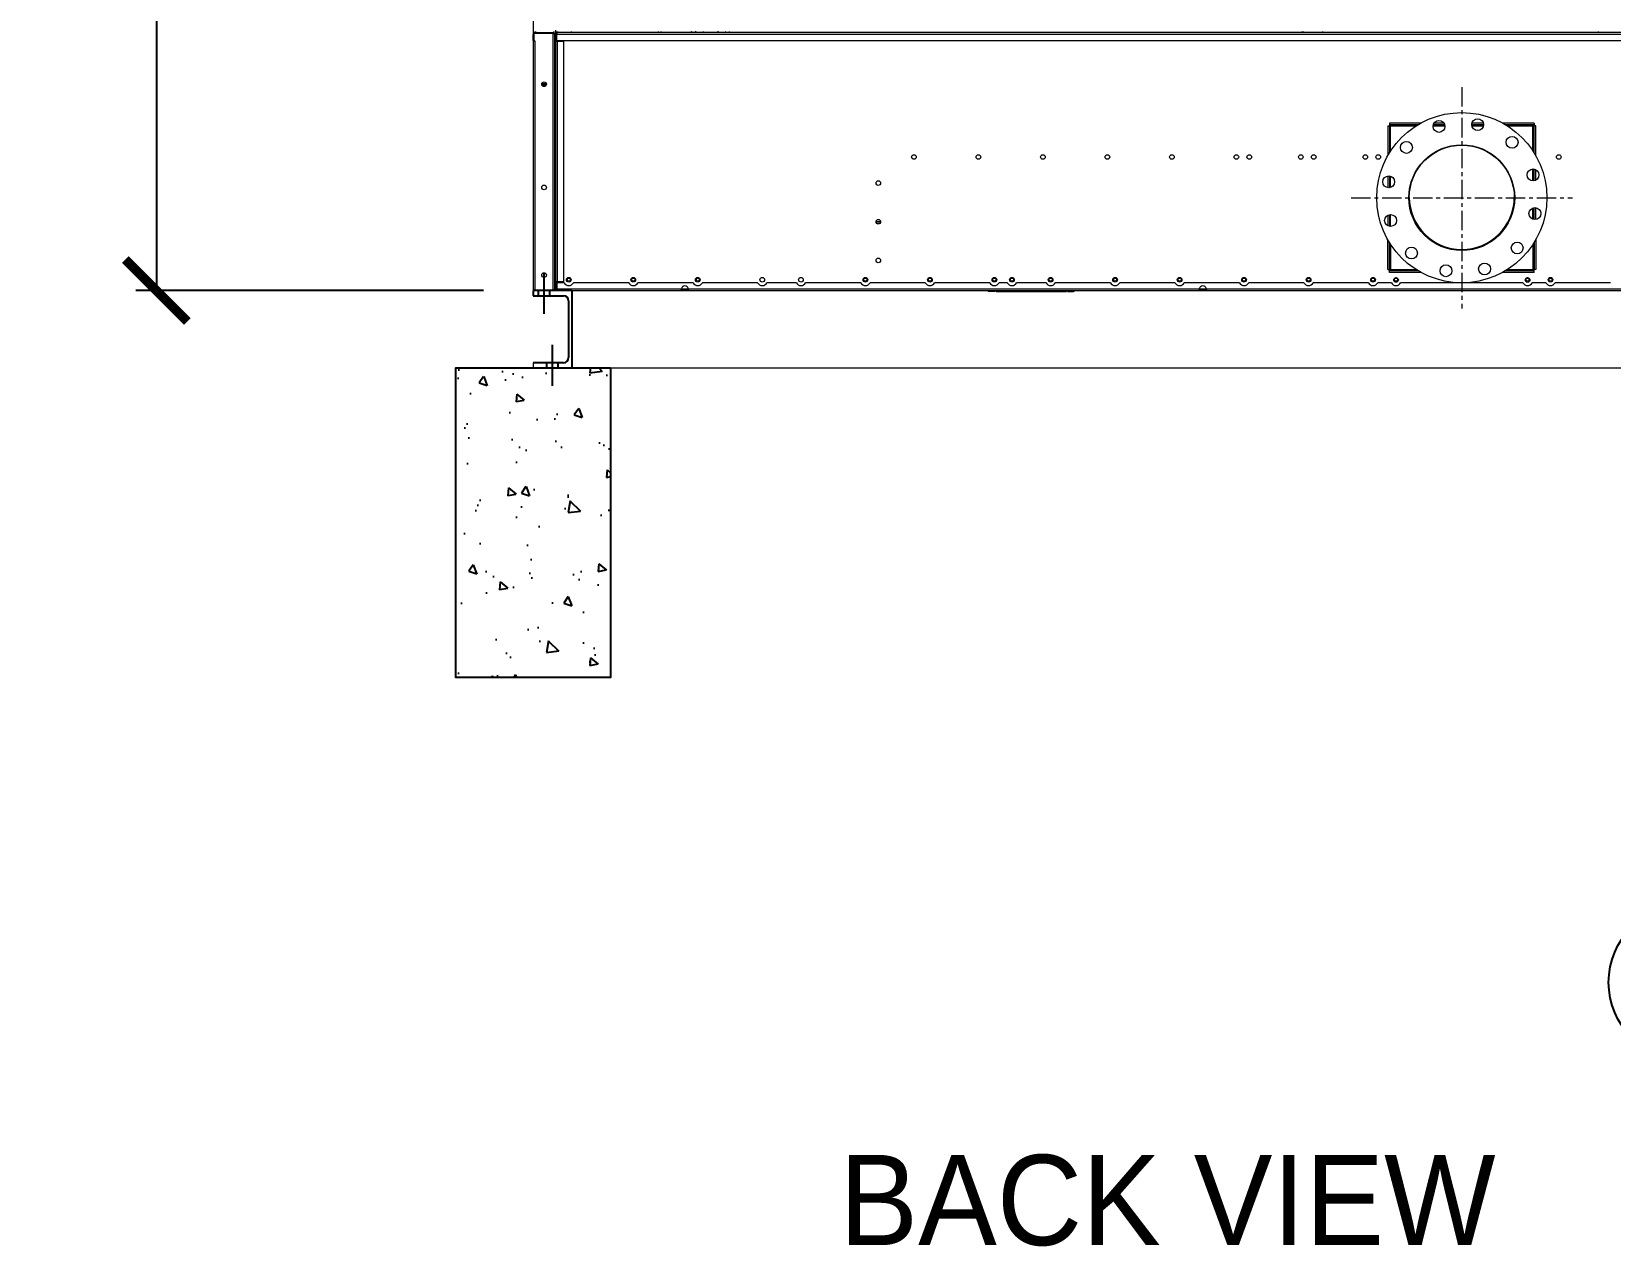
# Model space of a CAD drawing. Header units: millimetres. Extents: x 3026 to 35289, y 2869 to 25683.
# Drawn here: x 22417 to 25477, y 8978 to 11333 of the extents above; entities that cross this region are included whole.
import ezdxf
from ezdxf.enums import TextEntityAlignment as Align

# ---------------------------------------------------------------- set-up
doc = ezdxf.new("R2010")
doc.units = ezdxf.units.MM
doc.linetypes.add('CENTER', pattern=[2, 1.25, -0.25, 0.25, -0.25])
doc.linetypes.add('CENTERX2', pattern=[4, 2.5, -0.5, 0.5, -0.5])
for name, color, linetype in [('center', 1, 'CENTER'), ('냉각탑_dim', 1, 'Continuous'), ('냉각탑_text', 3, 'Continuous')]:
    doc.layers.add(name, color=color, linetype=linetype)
doc.styles.add('HY울릉도L', font='')
doc.styles.add('돋움', font='Dotum.ttf')
doc.styles.get('HY울릉도L').set_extended_font_data('HY울릉도L')
doc.dimstyles.new('성지DIM', dxfattribs={"dimtxt": 3.5, "dimasz": 3, "dimexe": 1, "dimexo": 2.5, "dimgap": 2, "dimtad": 1, "dimdec": 0, "dimzin": 3, "dimdsep": 46, "dimtxsty": 'HY울릉도L', "dimblk": 'ARCHTICK', "dimcen": -2, "dimclrd": 256, "dimclre": 256, "dimclrt": 7, "dimadec": 0, "dimazin": 0, "dimtfac": 1, "dimtdec": 0, "dimtofl": 0, "dimtmove": 0, "dimatfit": 3, "dimfxl": 1, "dimtolj": 1, "dimtzin": 0, "dimlwe": -1, "dimarcsym": 0})

# ---------------------------------------------------------------- blocks, each defined once
blk = doc.blocks.new('_ArchTick')
at = {"color": 0, "linetype": 'ByBlock', "const_width": 0.15}
blk.add_lwpolyline([(-0.5, -0.5), (0.5, 0.5)], dxfattribs=at)
blk = doc.blocks.new('*D211')
at = {"layer": 'Defpoints', "color": 0, "transparency": 16777216}
for p in [(23392.5, 14431.1), (22658.6, 10831.1), (23392.5, 10831.1)]:
    blk.add_point(p, dxfattribs=at)
at = {"layer": '냉각탑_dim', "transparency": 16777216}
for p, q in [((23292.5, 14431.1), (22618.6, 14431.1)), ((23292.5, 10831.1), (22618.6, 10831.1))]:
    blk.add_line(p, q, dxfattribs=at)
at = {"layer": '냉각탑_dim', "lineweight": -2, "transparency": 16777216}
blk.add_line((22658.6, 14431.1), (22658.6, 10831.1), dxfattribs=at)
at = {"layer": '냉각탑_dim', "lineweight": -2, "transparency": 16777216, "xscale": 120, "yscale": 120, "zscale": 120}
for p, rotation in [((22658.6, 14431.1), 90), ((22658.6, 10831.1), 270)]:
    blk.add_blockref('_ArchTick', p, dxfattribs=dict(at, rotation=rotation))
at = {"layer": '냉각탑_dim', "color": 7, "transparency": 16777216, "insert": (22508.6, 12631.1), "char_height": 140, "attachment_point": 5, "rotation": 90, "style": 'HY울릉도L'}
blk.add_mtext('\\A1;3600', dxfattribs=at)
blk = doc.blocks.new('2')
at = {"color": 7, "lineweight": 20, "ltscale": 0.44375}
blk.add_line((23389.1, 12297.3), (23389.1, 11232.3), dxfattribs=at)
at = {"color": 7, "lineweight": 20, "ltscale": 0.004833}
for p, q in [((23389.1, 11316.1), (23389.1, 11327.7)), ((23434.8, 11316.1), (23434.8, 11327.7)), ((23448.1, 11314.1), (23436.5, 11314.1)), ((23434.8, 10846.1), (23434.8, 10834.5)), ((23448.1, 10848.1), (23436.5, 10848.1)), ((24284.6, 10829.1), (24273, 10829.1)), ((24424.6, 10829.1), (24436.2, 10829.1))]:
    blk.add_line(p, q, dxfattribs=at)
at = {"color": 7, "lineweight": 20, "ltscale": 0.000958937}
blk.add_line((23391.1, 11330.8), (23391.1, 11333.1), dxfattribs=at)
at = {"color": 7, "lineweight": 20, "ltscale": 0.005875}
for p, q in [((23391.1, 11315.3), (23391.1, 11329.4)), ((23433.1, 11328.2), (23433.1, 11314.1)), ((23433.1, 10848.1), (23433.1, 10834))]:
    blk.add_line(p, q, dxfattribs=at)
at = {"color": 7, "lineweight": 20, "ltscale": 0.01525}
for p, q in [((23427.7, 11329.4), (23391.1, 11329.4)), ((23427.7, 10831.1), (23391.1, 10831.1))]:
    blk.add_line(p, q, dxfattribs=at)
at = {"color": 7, "lineweight": 20, "ltscale": 0.014667}
for p, q in [((23392.5, 11331.1), (23427.7, 11331.1)), ((23392.5, 10832.8), (23427.7, 10832.8))]:
    blk.add_line(p, q, dxfattribs=at)
at = {"color": 7, "lineweight": 20, "ltscale": 0.000834157}
blk.add_line((23394.5, 11331.1), (23394.5, 11333.1), dxfattribs=at)
at = {"color": 7, "lineweight": 20, "ltscale": 0.000708334}
blk.add_line((23427.7, 11329.4), (23427.7, 11331.1), dxfattribs=at)
at = {"color": 7, "lineweight": 20, "ltscale": 0.001131}
for p, q in [((23430.4, 11329.4), (23427.7, 11329.4)), ((23430.4, 10832.8), (23427.7, 10832.8))]:
    blk.add_line(p, q, dxfattribs=at)
at = {"color": 7, "lineweight": 20, "ltscale": 0.206917}
blk.add_line((23427.7, 10832.8), (23427.7, 11329.4), dxfattribs=at)
at = {"color": 7, "lineweight": 20, "ltscale": 0.000414935}
for p, q in [((23429.4, 11329.4), (23430.1, 11330.1)), ((23432.1, 10984.1), (23431.4, 10984.8)), ((23429.4, 10832.8), (23430.1, 10832.1))]:
    blk.add_line(p, q, dxfattribs=at)
at = {"color": 7, "lineweight": 20, "ltscale": 0.00126}
blk.add_line((23429.7, 11330.5), (23429.7, 11333.5), dxfattribs=at)
at = {"color": 7, "lineweight": 20, "ltscale": 2.54818e-05}
blk.add_line((23431.1, 11327.8), (23431.1, 11327.7), dxfattribs=at)
at = {"color": 7, "lineweight": 20, "ltscale": 0.2055}
blk.add_line((23431.1, 10834.5), (23431.1, 11327.7), dxfattribs=at)
at = {"color": 7, "lineweight": 20, "ltscale": 0.002815}
blk.add_line((23433.1, 11329.1), (23433.1, 11335.9), dxfattribs=at)
at = {"color": 7, "lineweight": 20, "ltscale": 0.000708333}
for p, q in [((23434.8, 11329.1), (23433.1, 11329.1)), ((23434.8, 11328.2), (23433.1, 11328.2)), ((23434.8, 10834), (23433.1, 10834)), ((23391.1, 10832.8), (23391.1, 10831.1)), ((23427.7, 10832.8), (23427.7, 10831.1)), ((23434.8, 10833.1), (23433.1, 10833.1))]:
    blk.add_line(p, q, dxfattribs=at)
at = {"color": 7, "lineweight": 20, "ltscale": 0.000375}
for p, q in [((23433.1, 11328.2), (23433.1, 11329.1)), ((23433.1, 10834), (23433.1, 10833.1))]:
    blk.add_line(p, q, dxfattribs=at)
at = {"color": 7, "lineweight": 20}
for p, q in [((26943.4, 11331.1), (23434.8, 11331.1)), ((26943.4, 11327.7), (23434.8, 11327.7)), ((24257.6, 11316.1), (26206.6, 11316.1)), ((23466.7, 10831.1), (26911.5, 10831.1))]:
    blk.add_line(p, q, dxfattribs=at)
at = {"color": 7, "lineweight": 20, "ltscale": 0.001417}
for p, q in [((23434.8, 11331.1), (23434.8, 11327.7)), ((23436.5, 11314.1), (23433.1, 11314.1)), ((23436.5, 10848.1), (23433.1, 10848.1)), ((23434.8, 10831.1), (23434.8, 10834.5)), ((23392.5, 10832.8), (23389.1, 10832.8))]:
    blk.add_line(p, q, dxfattribs=at)
at = {"color": 7, "lineweight": 20, "ltscale": 0.000881921}
blk.add_line((23435.1, 11331.1), (23435.1, 11333.3), dxfattribs=at)
at = {"color": 7, "lineweight": 20, "ltscale": 0.000833333}
for p, q in [((23436.5, 11333.1), (23436.5, 11331.1)), ((23463.1, 11331.1), (23463.1, 11333.1)), ((23391.1, 11316.1), (23389.1, 11316.1)), ((23391.1, 11315.3), (23389.1, 11315.3)), ((23389.1, 11315.3), (23391.1, 11315.3)), ((23435.1, 11314.1), (23433.1, 11314.1)), ((23435.1, 11314.1), (23435.1, 11316.1)), ((23436.5, 11316.1), (23436.5, 11314.1)), ((25049.1, 11152.6), (25049.1, 11150.6)), ((25051.1, 11150.6), (25049.1, 11150.6)), ((25049.1, 11150.6), (25051.1, 11150.6)), ((25329.1, 11150.6), (25327.1, 11150.6)), ((25329.1, 11150.6), (25327.1, 11150.6)), ((25329.1, 11152.6), (25329.1, 11150.6)), ((23433.1, 10977.9), (23431.1, 10977.9)), ((23433.1, 10976.1), (23431.1, 10976.1)), ((25049.1, 10869.6), (25049.1, 10871.6)), ((25051.1, 10871.6), (25049.1, 10871.6)), ((25049.1, 10871.6), (25051.1, 10871.6)), ((25329.1, 10871.6), (25327.1, 10871.6)), ((25329.1, 10871.6), (25327.1, 10871.6)), ((25329.1, 10869.6), (25329.1, 10871.6)), ((23436.5, 10848.1), (23436.5, 10846.1)), ((23676.4, 10833.1), (23676.4, 10831.1)), ((23689.9, 10833.1), (23689.9, 10831.1)), ((24284.6, 10829.1), (24284.6, 10831.1)), ((24424.6, 10829.1), (24424.6, 10831.1)), ((24680.4, 10833.1), (24680.4, 10831.1)), ((24693.9, 10833.1), (24693.9, 10831.1))]:
    blk.add_line(p, q, dxfattribs=at)
at = {"color": 7, "lineweight": 20, "ltscale": 0.00083243}
for p, q in [((23631.9, 11331.1), (23631.9, 11333.1)), ((23632, 11331.1), (23632, 11333.1)), ((23637.2, 11331.1), (23637.2, 11333.1))]:
    blk.add_line(p, q, dxfattribs=at)
at = {"color": 7, "lineweight": 20, "ltscale": 0.00121}
for p, q in [((23696, 11333.1), (23693.9, 11331.1)), ((23697.3, 11333.1), (23695.2, 11331.1)), ((23704.8, 11333.1), (23702.7, 11331.1)), ((23717, 11331.1), (23719.1, 11333.1)), ((23748.1, 11333.1), (23746, 11331.1)), ((23760.2, 11331.1), (23762.3, 11333.1)), ((23767.8, 11331.1), (23769.9, 11333.1))]:
    blk.add_line(p, q, dxfattribs=at)
at = {"color": 7, "lineweight": 20, "ltscale": 0.000832431}
for p, q in [((24879.4, 11331.1), (24879.4, 11333.1)), ((24882.2, 11331.1), (24882.2, 11333.1))]:
    blk.add_line(p, q, dxfattribs=at)
at = {"color": 7, "lineweight": 20, "ltscale": 0.000833334}
for p, q in [((24919.4, 11333.1), (24919.4, 11331.1)), ((25453.4, 11333.1), (25453.4, 11331.1)), ((23435.1, 10846.1), (23435.1, 10848.1))]:
    blk.add_line(p, q, dxfattribs=at)
at = {"color": 7, "lineweight": 20, "ltscale": 0.201042}
for p, q in [((23389.1, 11315.3), (23389.1, 10832.8)), ((23392.5, 11315.3), (23392.5, 10832.8))]:
    blk.add_line(p, q, dxfattribs=at)
at = {"color": 7, "lineweight": 20, "ltscale": 0.000583333}
blk.add_line((23392.5, 11315.3), (23391.1, 11315.3), dxfattribs=at)
at = {"color": 7, "lineweight": 20, "ltscale": 0.194167}
for p, q in [((23433.1, 10848.1), (23433.1, 11314.1)), ((23436.5, 10848.1), (23436.5, 11314.1)), ((23448.1, 11314.1), (23448.1, 10848.1))]:
    blk.add_line(p, q, dxfattribs=at)
at = {"color": 7, "lineweight": 20, "ltscale": 0.307}
blk.add_line((23434.8, 11316.1), (24257.6, 11316.1), dxfattribs=at)
at = {"color": 7, "lineweight": 20, "ltscale": 0.003614}
blk.add_line((23405.8, 11232.3), (23414.5, 11232.3), dxfattribs=at)
at = {"color": 7, "lineweight": 20, "ltscale": 0.003735}
blk.add_line((23414.6, 11230.7), (23405.7, 11230.7), dxfattribs=at)
at = {"color": 7, "lineweight": 20, "ltscale": 0.003172}
blk.add_line((23413.9, 11228.7), (23406.3, 11228.7), dxfattribs=at)
at = {"color": 7, "lineweight": 20, "ltscale": 0.001718}
blk.add_line((23408.1, 11227.1), (23412.2, 11227.1), dxfattribs=at)
at = {"color": 7, "lineweight": 20, "ltscale": 0.053167}
blk.add_line((23431.1, 11045.9), (23431.1, 11173.5), dxfattribs=at)
at = {"color": 7, "lineweight": 20, "ltscale": 0.000833118}
blk.add_line((23431.1, 11173.5), (23433.1, 11173.5), dxfattribs=at)
at = {"color": 7, "lineweight": 20, "ltscale": 0.023972}
for p, q in [((25045.9, 11150.6), (25045.9, 11093.1)), ((25332.3, 11093.1), (25332.3, 11150.6)), ((25045.9, 10871.6), (25045.9, 10929.2)), ((25332.3, 10929.2), (25332.3, 10871.6))]:
    blk.add_line(p, q, dxfattribs=at)
at = {"color": 7, "lineweight": 20, "ltscale": 0.001333}
for p, q in [((25045.9, 11150.6), (25049.1, 11150.6)), ((25049.1, 11155.8), (25049.1, 11152.6)), ((25329.1, 11155.8), (25329.1, 11152.6)), ((25332.3, 11150.6), (25329.1, 11150.6)), ((25045.9, 10871.6), (25049.1, 10871.6)), ((25049.1, 10866.4), (25049.1, 10869.6)), ((25332.3, 10871.6), (25329.1, 10871.6)), ((25329.1, 10866.4), (25329.1, 10869.6))]:
    blk.add_line(p, q, dxfattribs=at)
at = {"color": 7, "lineweight": 20, "ltscale": 0.025296}
for p, q in [((25109.8, 11155.8), (25049.1, 11155.8)), ((25329.1, 11155.8), (25268.4, 11155.8)), ((25109.8, 10866.4), (25049.1, 10866.4)), ((25329.1, 10866.4), (25268.4, 10866.4))]:
    blk.add_line(p, q, dxfattribs=at)
at = {"color": 7, "lineweight": 20, "ltscale": 0.022971}
for p, q in [((25104.3, 11152.6), (25049.1, 11152.6)), ((25329.1, 11152.6), (25274, 11152.6)), ((25104.3, 10869.6), (25049.1, 10869.6)), ((25329.1, 10869.6), (25274, 10869.6))]:
    blk.add_line(p, q, dxfattribs=at)
at = {"color": 7, "lineweight": 20, "ltscale": 0.021741}
for p, q in [((25049.1, 11150.6), (25049.1, 11098.5)), ((25329.1, 11098.5), (25329.1, 11150.6)), ((25049.1, 10871.6), (25049.1, 10923.8)), ((25329.1, 10923.8), (25329.1, 10871.6))]:
    blk.add_line(p, q, dxfattribs=at)
at = {"color": 7, "lineweight": 20, "ltscale": 0.020784}
for p, q in [((25051.1, 11150.6), (25101, 11150.6)), ((25277.3, 11150.6), (25327.1, 11150.6)), ((25051.1, 10871.6), (25101, 10871.6)), ((25277.3, 10871.6), (25327.1, 10871.6))]:
    blk.add_line(p, q, dxfattribs=at)
at = {"color": 7, "lineweight": 20, "ltscale": 0.020438}
for p, q in [((25051.1, 11101.6), (25051.1, 11150.6)), ((25327.1, 11101.6), (25327.1, 11150.6)), ((25051.1, 10920.7), (25051.1, 10871.6)), ((25327.1, 10920.7), (25327.1, 10871.6))]:
    blk.add_line(p, q, dxfattribs=at)
at = {"color": 7, "lineweight": 20, "ltscale": 0.009512}
blk.add_line((25133.5, 11150.6), (25156.3, 11150.6), dxfattribs=at)
at = {"color": 7, "lineweight": 20, "ltscale": 0.009154}
blk.add_line((25155.9, 11152.6), (25133.9, 11152.6), dxfattribs=at)
at = {"color": 7, "lineweight": 20, "ltscale": 0.007846}
blk.add_line((25154.3, 11155.8), (25135.5, 11155.8), dxfattribs=at)
at = {"color": 7, "lineweight": 20, "ltscale": 0.009582}
blk.add_line((25231.4, 11152.6), (25208.4, 11152.6), dxfattribs=at)
at = {"color": 7, "lineweight": 20, "ltscale": 0.009406}
blk.add_line((25208.6, 11150.6), (25231.2, 11150.6), dxfattribs=at)
at = {"color": 7, "lineweight": 20, "ltscale": 0.009251}
blk.add_line((25231, 11155.8), (25208.8, 11155.8), dxfattribs=at)
at = {"color": 7, "lineweight": 20, "ltscale": 0.009501}
for p, q in [((25045.9, 11053.3), (25045.9, 11030.5)), ((25332.3, 10969), (25332.3, 10991.8))]:
    blk.add_line(p, q, dxfattribs=at)
at = {"color": 7, "lineweight": 20, "ltscale": 0.009478}
for p, q in [((25049.1, 11053.3), (25049.1, 11030.5)), ((25329.1, 10969), (25329.1, 10991.7))]:
    blk.add_line(p, q, dxfattribs=at)
at = {"color": 7, "lineweight": 20, "ltscale": 0.009074}
for p, q in [((25051.1, 11031), (25051.1, 11052.8)), ((25327.1, 10969.5), (25327.1, 10991.3))]:
    blk.add_line(p, q, dxfattribs=at)
at = {"color": 7, "lineweight": 20, "ltscale": 0.009583}
for p, q in [((25327.1, 11043.8), (25327.1, 11066.8)), ((25051.1, 10955.4), (25051.1, 10978.4))]:
    blk.add_line(p, q, dxfattribs=at)
at = {"color": 7, "lineweight": 20, "ltscale": 0.009451}
for p, q in [((25329.1, 11044), (25329.1, 11066.7)), ((25049.1, 10978.3), (25049.1, 10955.6))]:
    blk.add_line(p, q, dxfattribs=at)
at = {"color": 7, "lineweight": 20, "ltscale": 0.008588}
for p, q in [((25332.3, 11045), (25332.3, 11065.6)), ((25045.9, 10977.2), (25045.9, 10956.6))]:
    blk.add_line(p, q, dxfattribs=at)
at = {"color": 7, "lineweight": 20, "ltscale": 0.000833254}
blk.add_line((23433.1, 11045.9), (23431.1, 11045.9), dxfattribs=at)
at = {"color": 7, "lineweight": 20, "ltscale": 0.000547189}
blk.add_line((23432.4, 10984.8), (23431.1, 10984.8), dxfattribs=at)
at = {"color": 7, "lineweight": 20, "ltscale": 0.000834193}
blk.add_line((23431.1, 10981.1), (23433.1, 10981.1), dxfattribs=at)
at = {"color": 7, "lineweight": 20, "ltscale": 0.000832799}
blk.add_line((23431.1, 10976.1), (23433.1, 10976.1), dxfattribs=at)
at = {"color": 7, "lineweight": 20, "ltscale": 0.003726}
blk.add_line((24053.6, 10965), (24062.5, 10965), dxfattribs=at)
at = {"color": 7, "lineweight": 20, "ltscale": 0.002875}
blk.add_line((24054.6, 10961.6), (24061.5, 10961.6), dxfattribs=at)
at = {"color": 1, "linetype": 'CENTERX2', "ltscale": 50}
for p, q in [((23410.1, 10786.1), (23410.1, 10866.1)), ((23426.6, 10646.1), (23426.6, 10726.1))]:
    blk.add_line(p, q, dxfattribs=at)
at = {"color": 7, "lineweight": 20, "ltscale": 0.000834328}
blk.add_line((23431.1, 10836.1), (23433.1, 10836.1), dxfattribs=at)
at = {"color": 7, "lineweight": 20, "ltscale": 2.38284e-05}
blk.add_line((23431.1, 10834.5), (23431.1, 10834.5), dxfattribs=at)
at = {"color": 7, "lineweight": 20, "ltscale": 0.000837638}
blk.add_line((23433.1, 10834.3), (23431.1, 10834.3), dxfattribs=at)
at = {"color": 7, "lineweight": 20, "ltscale": 0.000128159}
blk.add_line((23433.4, 10848.1), (23433.1, 10848.1), dxfattribs=at)
at = {"color": 7, "lineweight": 20, "ltscale": 0.005987}
blk.add_line((23449.2, 10846.1), (23434.8, 10846.1), dxfattribs=at)
at = {"color": 7, "lineweight": 20, "ltscale": 0.100609}
blk.add_line((23434.8, 10834.5), (23676.3, 10834.5), dxfattribs=at)
at = {"color": 7, "lineweight": 20, "ltscale": 0.044641}
for p, q in [((23574.2, 10846.1), (23467.1, 10846.1)), ((23699.2, 10846.1), (23592.1, 10846.1)), ((23824.2, 10846.1), (23717.1, 10846.1)), ((24024.2, 10846.1), (23917.1, 10846.1)), ((24149.2, 10846.1), (24042.1, 10846.1)), ((24274.2, 10846.1), (24167.1, 10846.1)), ((24508.2, 10846.1), (24401.1, 10846.1)), ((24633.2, 10846.1), (24526.1, 10846.1)), ((24758.2, 10846.1), (24651.1, 10846.1)), ((24883.2, 10846.1), (24776.1, 10846.1)), ((25008.2, 10846.1), (24901.1, 10846.1)), ((25477.2, 10846.1), (25370.1, 10846.1))]:
    blk.add_line(p, q, dxfattribs=at)
at = {"color": 7, "lineweight": 20, "ltscale": 0.005698}
for p, q in [((23676.3, 10834.5), (23690, 10834.5)), ((24680.3, 10834.5), (24694, 10834.5))]:
    blk.add_line(p, q, dxfattribs=at)
at = {"color": 7, "lineweight": 20, "ltscale": 0.412635}
blk.add_line((23690, 10834.5), (24680.3, 10834.5), dxfattribs=at)
at = {"color": 7, "lineweight": 20, "ltscale": 0.023808}
for p, q in [((23899.2, 10846.1), (23842.1, 10846.1)), ((24383.2, 10846.1), (24326.1, 10846.1))]:
    blk.add_line(p, q, dxfattribs=at)
at = {"color": 7, "lineweight": 20, "ltscale": 0.006725}
blk.add_line((24308.2, 10846.1), (24292.1, 10846.1), dxfattribs=at)
at = {"color": 7, "lineweight": 20, "ltscale": 0.171731}
for p, q in [((24694, 10834.5), (25272.1, 10834.5)), ((25272.1, 10834.5), (25684.3, 10834.5))]:
    blk.add_line(p, q, dxfattribs=at)
at = {"color": 7, "lineweight": 20, "ltscale": 0.0111}
for p, q in [((25052.7, 10846.1), (25026.1, 10846.1)), ((25352.2, 10846.1), (25325.6, 10846.1))]:
    blk.add_line(p, q, dxfattribs=at)
at = {"color": 7, "lineweight": 20, "ltscale": 1.93507e-05}
for p, q in [((25061.6, 10840.6), (25061.7, 10840.6)), ((25316.6, 10840.6), (25316.7, 10840.6))]:
    blk.add_line(p, q, dxfattribs=at)
at = {"color": 7, "lineweight": 20, "ltscale": 0.007604}
for p, q in [((25088.8, 10846.1), (25070.6, 10846.1)), ((25307.7, 10846.1), (25088.8, 10846.1))]:
    blk.add_line(p, q, dxfattribs=at)
at = {"lineweight": 20}
blk.add_line((23462.1, 10831.1), (23389.1, 10831.1), dxfattribs=at)
at = {"color": 7, "lineweight": 25, "ltscale": 0.008333}
blk.add_line((23389.1, 10831.1), (23389.1, 10821.1), dxfattribs=at)
at = {"color": 7, "lineweight": 25, "ltscale": 0.125}
for p, q in [((23464.1, 10831.1), (23389.1, 10831.1)), ((23389.1, 10681.1), (23464.1, 10681.1))]:
    blk.add_line(p, q, dxfattribs=at)
at = {"color": 7, "lineweight": 25, "ltscale": 0.05125}
for p, q in [((23389.1, 10821.1), (23447.6, 10821.1)), ((23447.6, 10691.1), (23389.1, 10691.1))]:
    blk.add_line(p, q, dxfattribs=at)
at = {"color": 7, "lineweight": 20, "ltscale": 0.280701}
blk.add_line((23390.5, 10831.1), (23425.7, 10831.1), dxfattribs=at)
for p, q in [((23399.1, 10821.1), (23399.1, 10831.1)), ((23421.1, 10821.1), (23421.1, 10831.1)), ((23415.6, 10681.1), (23415.6, 10691.1)), ((23437.6, 10681.1), (23437.6, 10691.1))]:
    blk.add_line(p, q)
at = {"color": 7, "lineweight": 20, "ltscale": 0.002932}
blk.add_line((23427.8, 10831.1), (23434.8, 10831.1), dxfattribs=at)
at = {"color": 7, "lineweight": 20, "ltscale": 0.100651}
blk.add_line((23434.8, 10831.1), (23676.4, 10831.1), dxfattribs=at)
at = {"color": 7, "lineweight": 20, "ltscale": 0.004083}
blk.add_line((23456.9, 10831.1), (23466.7, 10831.1), dxfattribs=at)
at = {"color": 7, "lineweight": 25, "ltscale": 0.091667}
blk.add_line((23457.6, 10811.1), (23457.6, 10701.1), dxfattribs=at)
at = {"ltscale": 25}
blk.add_line((23464.1, 10831.1), (23464.1, 10681.1), dxfattribs=at)
at = {"color": 7, "lineweight": 20, "ltscale": 0.005614}
for p, q in [((23676.4, 10833.1), (23689.9, 10833.1)), ((23676.4, 10831.1), (23689.9, 10831.1)), ((24680.4, 10833.1), (24693.9, 10833.1)), ((24680.4, 10831.1), (24693.9, 10831.1))]:
    blk.add_line(p, q, dxfattribs=at)
at = {"color": 7, "lineweight": 20, "ltscale": 0.412719}
blk.add_line((23689.9, 10831.1), (24680.4, 10831.1), dxfattribs=at)
at = {"color": 7, "lineweight": 20, "ltscale": 0.000833651}
for p, q in [((24286.6, 10829.1), (24286.6, 10831.1)), ((24422.6, 10829.1), (24422.6, 10831.1))]:
    blk.add_line(p, q, dxfattribs=at)
at = {"color": 7, "lineweight": 20, "ltscale": 0.056667}
blk.add_line((24286.6, 10829.1), (24422.6, 10829.1), dxfattribs=at)
at = {"color": 7, "lineweight": 20, "ltscale": 0.17433}
for p, q in [((24693.9, 10831.1), (25112.3, 10831.1)), ((25266, 10831.1), (25684.4, 10831.1))]:
    blk.add_line(p, q, dxfattribs=at)
at = {"color": 7, "lineweight": 20, "ltscale": 0.008888}
blk.add_line((25147.7, 10831.1), (25169, 10831.1), dxfattribs=at)
at = {"color": 7, "lineweight": 20, "ltscale": 0.006961}
blk.add_line((25225, 10831.1), (25241.7, 10831.1), dxfattribs=at)
at = {"color": 7, "lineweight": 15, "ltscale": 0.0625}
blk.add_line((23389.1, 10691.1), (23389.1, 10681.1), dxfattribs=at)
at = {"lineweight": 5}
blk.add_line((23464.1, 10681.1), (26914.1, 10681.1), dxfattribs=at)
at = {"color": 7, "lineweight": 20}
for centre, radius in [((23410.1, 11231.1), 4.5), ((25189.1, 11011.1), 165), ((25144.9, 11149.2), 11.5), ((25219.9, 11152.8), 11.5), ((25081.8, 11108.6), 11.5), ((25189.1, 11011.1), 102.5), ((25189.1, 11011.1), 101.8), ((25286.6, 11118.5), 11.5), ((24127.1, 11090), 4.5), ((24252.1, 11090), 4.5), ((24377.1, 11090), 4.5), ((24502.1, 11090), 4.5), ((24627.1, 11090), 4.5), ((24752.1, 11090), 4.5), ((24777.1, 11090), 4.5), ((24877.1, 11090), 4.5), ((24902.1, 11090), 4.5), ((25002.1, 11090), 4.5), ((25027.1, 11090), 4.5), ((25377.1, 11090), 4.5), ((25047.4, 11041.9), 11.5), ((25327.2, 11055.3), 11.5), ((23410.1, 11031.1), 4.5), ((24058.1, 11039.5), 4.5), ((25330.8, 10980.4), 11.5), ((24058.1, 10964.5), 4.5), ((25051, 10966.9), 11.5), ((25091.6, 10903.8), 11.5), ((25296.5, 10913.6), 11.5), ((23410.1, 10861.1), 4.5), ((24058.1, 10889.5), 4.5), ((25158.4, 10869.4), 11.5), ((25233.3, 10873), 11.5), ((23458.1, 10852.1), 4.5), ((23458.1, 10852.1), 3), ((23583.1, 10852.1), 4.5), ((23583.1, 10852.1), 3), ((23708.1, 10852.1), 4.5), ((23708.1, 10852.1), 3), ((23833.1, 10852.1), 4.5), ((23908.1, 10852.1), 4.5), ((24033.1, 10852.1), 4.5), ((24033.1, 10852.1), 3), ((24158.1, 10852.1), 4.5), ((24158.1, 10852.1), 3), ((24283.1, 10852.1), 4.5), ((24283.1, 10852.1), 3), ((24317.1, 10852.1), 4.5), ((24317.1, 10852.1), 3), ((24392.1, 10852.1), 4.5), ((24392.1, 10852.1), 3), ((24517.1, 10852.1), 4.5), ((24517.1, 10852.1), 3), ((24642.1, 10852.1), 4.5), ((24642.1, 10852.1), 3), ((24767.1, 10852.1), 4.5), ((24767.1, 10852.1), 3), ((24892.1, 10852.1), 4.5), ((24892.1, 10852.1), 3), ((25017.1, 10852.1), 4.5), ((25017.1, 10852.1), 3), ((25061.6, 10851.6), 4.5), ((25061.6, 10852.1), 3), ((25316.6, 10851.6), 4.5), ((25316.6, 10852.1), 3), ((25361.1, 10852.1), 4.5), ((25361.1, 10852.1), 3)]:
    blk.add_circle(centre, radius, dxfattribs=at)
for centre, radius, start, end in [((23392.5, 11327.7), 3.4, 90, 180), ((23427.7, 11327.7), 3.4, 0, 90), ((23390.3, 11233.5), 1.2, 180, 180.7349), ((23390.3, 11225.9), 1.2, 179.2651, 180), ((25189.1, 11012.6), 101.8, 180.4178, 359.5731), ((23429.7, 10986.5), 3.4, 294.3157, 359.0524), ((23427.7, 10834.5), 3.4, 270, 0), ((23458.1, 10850.6), 10, 206.7437, 333.2563), ((23583.1, 10850.6), 10, 206.7437, 333.2563), ((23692.7, 10832.2), 16.6, 171.9124, 179.4428), ((23683.1, 10833), 7, 12.3734, 167.6266), ((23673.6, 10832.2), 16.6, 0.5572, 8.0877), ((23708.1, 10850.6), 10, 206.7437, 333.2563), ((23833.1, 10850.6), 10, 206.7437, 333.2563), ((23908.1, 10850.6), 10, 206.7437, 333.2563), ((24033.1, 10850.6), 10, 206.7437, 333.2563), ((24158.1, 10850.6), 10, 206.7437, 333.2563), ((24283.1, 10850.6), 10, 206.7437, 333.2563), ((24317.1, 10850.6), 10, 206.7437, 333.2563), ((24392.1, 10850.6), 10, 206.7437, 333.2563), ((24517.1, 10850.6), 10, 206.7437, 333.2563), ((24642.1, 10850.6), 10, 206.7437, 333.2563), ((24696.7, 10832.2), 16.6, 171.9124, 179.4428), ((24687.1, 10833), 7, 12.3734, 167.6266), ((24677.6, 10832.2), 16.6, 0.5572, 8.0877), ((24767.1, 10850.6), 10, 206.7437, 333.2563), ((24892.1, 10850.6), 10, 206.7437, 333.2563), ((25017.1, 10850.6), 10, 206.7437, 333.2563), ((25061.6, 10850.6), 10, 206.7437, 333.2563), ((25061.6, 10851.1), 4.5, 3.185, 176.8155), ((25316.6, 10850.6), 10, 206.7437, 333.2563), ((25316.6, 10851.1), 4.5, 3.185, 176.8155), ((25361.1, 10850.6), 10, 206.7437, 333.2563), ((23392.5, 10834.5), 3.4, 210, 245.6841), ((23436.5, 10834.5), 3.4, 204.3161, 239.9997), ((24273, 10832.5), 3.4, 204.3017, 270), ((24273, 10832.5), 1.4, 268.112, 270), ((24436.2, 10832.5), 3.4, 270, 335.6983), ((24436.2, 10832.5), 1.4, 270, 271.888)]:
    blk.add_arc(centre, radius, start, end, dxfattribs=at)
at = {"color": 7, "lineweight": 25}
for centre, start, end in [((23447.6, 10811.1), 0, 90), ((23447.6, 10701.1), 270, 0)]:
    blk.add_arc(centre, 10, start, end, dxfattribs=at)
at = {"color": 7, "lineweight": 20}
for points in [[(23430.4, 11329.4), (23430.7, 11329.1), (23430.9, 11328.8), (23431.1, 11328.4), (23431.1, 11328.1), (23431.1, 11327.7)], [(23432.4, 10984.8), (23432.7, 10985.2), (23432.9, 10985.5), (23433.1, 10985.8), (23433.1, 10986.2), (23433.1, 10986.5)], [(23430.4, 10832.8), (23430.7, 10833.2), (23430.9, 10833.5), (23431.1, 10833.8), (23431.1, 10834.2), (23431.1, 10834.5)], [(23676.4, 10833.1), (23676.3, 10833.1), (23676.3, 10833.2), (23676.2, 10833.2), (23676.2, 10833.3), (23676.2, 10833.3)], [(23690.1, 10833.3), (23690.1, 10833.3), (23690, 10833.2), (23690, 10833.2), (23689.9, 10833.1), (23689.9, 10833.1)], [(24680.4, 10833.1), (24680.3, 10833.1), (24680.3, 10833.2), (24680.2, 10833.2), (24680.2, 10833.3), (24680.2, 10833.3)], [(24694.1, 10833.3), (24694.1, 10833.3), (24694, 10833.2), (24694, 10833.2), (24693.9, 10833.1), (24693.9, 10833.1)]]:
    blk.add_open_spline(points, degree=5, dxfattribs=at)
for points, knots in [([(23431.1, 11173.5), (23431.1, 11173.4), (23431.2, 11173.3), (23431.2, 11173.2), (23431.5, 11173), (23432, 11172.8), (23432.3, 11172.6), (23432.7, 11172.5), (23433.1, 11172.3)], [0, 0, 0, 0, 0, 0, 2.033975, 2.033975, 2.033975, 5.485293, 5.485293, 5.485293, 5.485293, 5.485293, 5.485293]), ([(23676.4, 10831.1), (23676.3, 10831.1), (23676.3, 10831.2), (23676.2, 10831.3), (23676.2, 10831.5), (23676.1, 10831.9), (23676.1, 10832), (23676.1, 10832.2), (23676.1, 10832.4)], [0, 0, 0, 0, 0, 0, 3.009, 3.009, 3.009, 4.870321, 4.870321, 4.870321, 4.870321, 4.870321, 4.870321]), ([(23690.1, 10832.4), (23690.1, 10832), (23690.1, 10831.7), (23690.1, 10831.4), (23690, 10831.2), (23689.9, 10831.1), (23689.9, 10831.1), (23689.9, 10831.1), (23689.9, 10831.1)], [0, 0, 0, 0, 0, 0, 3.956241, 3.956241, 3.956241, 4.866694, 4.866694, 4.866694, 4.866694, 4.866694, 4.866694]), ([(24680.4, 10831.1), (24680.3, 10831.1), (24680.3, 10831.2), (24680.2, 10831.3), (24680.2, 10831.5), (24680.1, 10831.9), (24680.1, 10832), (24680.1, 10832.2), (24680.1, 10832.4)], [0, 0, 0, 0, 0, 0, 3.009, 3.009, 3.009, 4.870321, 4.870321, 4.870321, 4.870321, 4.870321, 4.870321]), ([(24694.1, 10832.4), (24694.1, 10832), (24694.1, 10831.7), (24694.1, 10831.4), (24694, 10831.2), (24693.9, 10831.1), (24693.9, 10831.1), (24693.9, 10831.1), (24693.9, 10831.1)], [0, 0, 0, 0, 0, 0, 3.956241, 3.956241, 3.956241, 4.866694, 4.866694, 4.866694, 4.866694, 4.866694, 4.866694])]:
    blk.add_open_spline(points, degree=5, knots=knots, dxfattribs=at)
at = {"layer": 'center', "lineweight": 20, "ltscale": 30}
for p, q in [((25189.1, 11225.6), (25189.1, 10796.6)), ((24974.6, 11011.1), (25403.6, 11011.1))]:
    blk.add_line(p, q, dxfattribs=at)

msp = doc.modelspace()

# ---------------------------------------------------------------- hatches: boundary and pattern name
h = msp.add_hatch()
h.set_pattern_fill('AR-CONC', color=4, angle=-90)
h.set_pattern_definition([(320, (-178744.36, 345461.12), (-15.939086, -182.18467), [19.05, -209.55]), (265, (-178744.36, 345461.12), (191.056845, 35.24342), [15.24, -167.64058]), (10.451445, (-178745.69, 345445.94), (175.11775, -146.94125), [16.19001, -178.090245]), (316.1842, (-178693.56, 345461.12), (-42.04233, -271.07904), [28.575, -314.325]), (6.63556, (-178697.07, 345438.53), (247.42612, -237.40413), [24.28502, -267.1356]), (261.18415, (-178693.56, 345461.12), (247.42612, -237.40413), [22.85997, -251.45973]), (291, (-178706.26, 345435.72), (-102.2652, -151.61439), [19.05, -209.55]), (236, (-178706.26, 345435.72), (184.18797, -61.80203), [15.24, -167.64]), (341.451445, (-178714.78, 345423.09), (81.92277, -213.41642), [16.19001, -178.08994]), (307.5, (-178744.36, 345461.12), (84.555039, -3.088603), [0, -165.608, 0, -170.18, 0, -168.275]), (277.5, (-178744.36, 345461.12), (100.180575, -66.819663), [0, -97.028, 0, -161.798, 0, -64.135]), (237.5, (-178744.36, 345517.765), (-5.728744, -135.590595), [0, -63.5, 0, -198.12, 0, -262.89]), (227.5, (-178744.36, 345543.16), (25.42649, -148.12918), [0, -82.55, 0, -131.572, 0, -186.69])])
h.paths.add_polyline_path([(23239.1, 10681.2), (23239.1, 10081.2), (23539.1, 10081), (23539.1, 10681)])

# ---------------------------------------------------------------- linework, layer by layer
at = {"ltscale": 500, "elevation": 0}
msp.add_lwpolyline([(23539.1, 10681.1), (23539.1, 10081.1), (23239.1, 10081.1), (23239.1, 10681.1)], close=True, dxfattribs=at)
at = {"layer": '냉각탑_dim', "linetype": 'ByBlock', "lineweight": -3}
msp.add_circle((25623.7, 9490), 150, dxfattribs=at)

# ---------------------------------------------------------------- block references
msp.add_blockref('2', (0, 0))

# ---------------------------------------------------------------- texts
at = {"layer": '냉각탑_text', "style": '돋움'}
msp.add_text('BACK VIEW', height=175, dxfattribs=at).set_placement((24618.5, 9068.1), align=Align.MIDDLE_CENTER)

# ---------------------------------------------------------------- dimensions: what is measured, and where the dimension line sits
at = {"layer": '냉각탑_dim'}
dim = msp.add_linear_dim(base=(22658.6, 10831.1), p1=(23392.5, 14431.1), p2=(23392.5, 10831.1), angle=90, dimstyle='성지DIM', override={"dimscale": 40}, dxfattribs=at)
dim.commit()
dim.dimension.update_dxf_attribs({"geometry": '*D211', "text_midpoint": (22508.6, 12631.1)})

doc.saveas('drawing.dxf')
